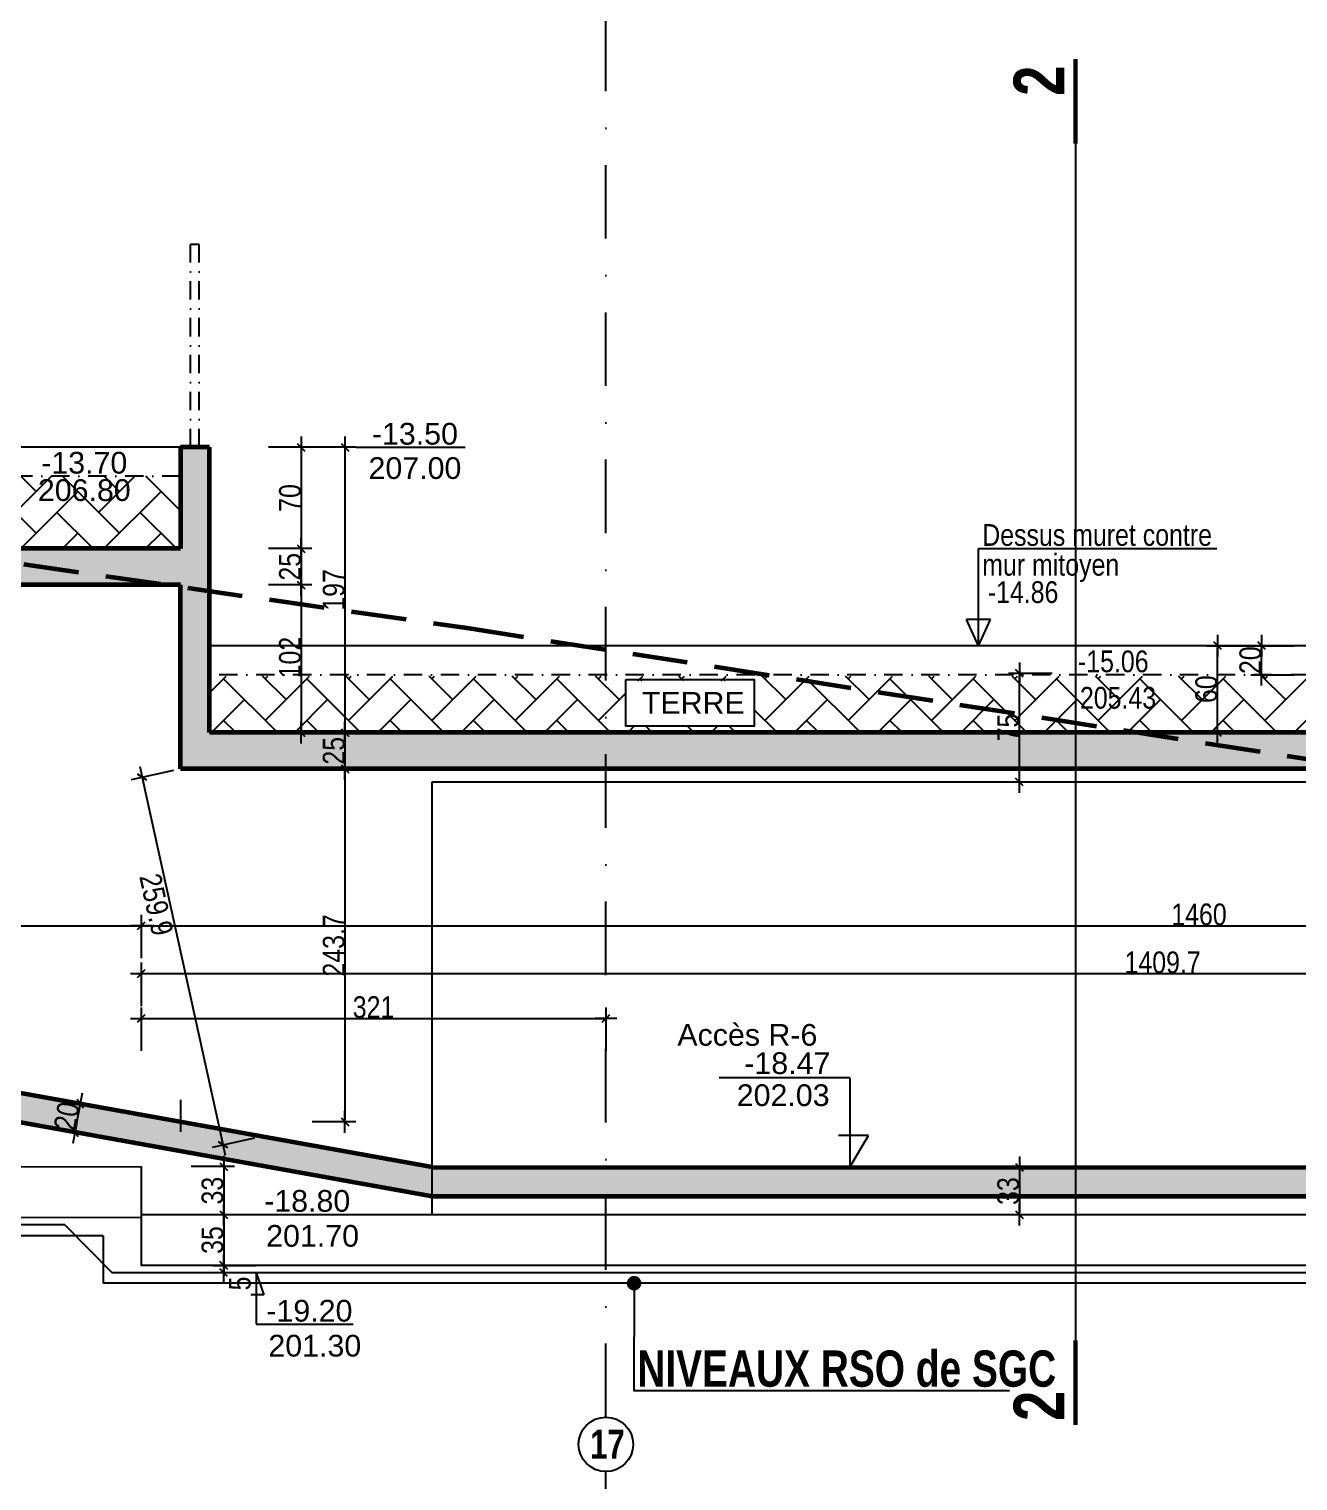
# Model space of a CAD drawing. Header units: millimetres. Extents: x 11663 to 22207, y 4553 to 8762.
# Drawn here: x 19436 to 20311, y 6841 to 7843 of the extents above; entities that cross this region are included whole.
import ezdxf
from ezdxf.enums import TextEntityAlignment as Align

# ---------------------------------------------------------------- set-up
doc = ezdxf.new("R2010")
doc.units = ezdxf.units.MM
doc.linetypes.add('CACHEX2', pattern=[19.05, 12.7, -6.35])
doc.linetypes.add('TIRETPTX2', pattern=[50.8, 25.4, -12.7, 0, -12.7])
for name, color, linetype in [('01_cote_gen', 4, 'Continuous'), ('01_linteaux', 2, 'Continuous'), ('01_poch_BN', 9, 'Continuous'), ('01_poch_murs', 253, 'Continuous'), ('01_texte', 230, 'Continuous'), ('AA_COTES', 2, 'Continuous')]:
    doc.layers.add(name, color=color, linetype=linetype)
doc.layers.add('01_murs_coup', color=5, linetype='Continuous', lineweight=60)
doc.styles.add('ARIAL NA', font='ARIALN.TTF')
doc.styles.add('impact', font='impact.ttf')
doc.styles.add('MATTE_TXT', font='arial.ttf')
doc.styles.add('STYLE2', font='ARIALN.TTF')
doc.dimstyles.new('JB50', dxfattribs={"dimscale": 0.1, "dimtxt": 150, "dimasz": 15, "dimexe": 0.1, "dimexo": 0.1, "dimgap": 0.09, "dimtad": 1, "dimdec": 1, "dimdsep": 46, "dimtxsty": 'STYLE2', "dimblk1": 'BOND_G', "dimblk2": 'BOND_D', "dimsah": 1, "dimcen": 1.5, "dimdle": 0.01, "dimse1": 1, "dimse2": 1, "dimclrd": 4, "dimclre": 2, "dimclrt": 6, "dimazin": 2, "dimtfac": 2.333333, "dimtdec": 1, "dimtix": 1, "dimtmove": 2, "dimatfit": 3, "dimldrblk": 'BOND_G', "dimfxl": 1, "dimtolj": 1, "dimtzin": 0, "dimarcsym": 0})
pattern_1 = [(45, (0, 5785.036), (3e-15, 28.73682), [60.96, -20.32]), (135, (14.368, 5799.404), (3e-15, 28.73682), [60.96, -20.32])]

# ---------------------------------------------------------------- blocks, each defined once
blk = doc.blocks.new('BOND_G')
at = {"layer": 'AA_COTES', "color": 0}
for p, q in [((0, -5), (0, 15)), ((5, 0), (-5, 0)), ((1.77, 1.77), (-1.77, -1.77))]:
    blk.add_line(p, q, dxfattribs=at)
blk = doc.blocks.new('BOND_D')
at = {"layer": 'AA_COTES', "color": 0}
for p, q in [((5, 0), (-5, 0)), ((-1.77, -1.77), (1.77, 1.77)), ((0, 5), (0, -15))]:
    blk.add_line(p, q, dxfattribs=at)
blk = doc.blocks.new('*D133')
at = {"layer": '01_cote_gen', "color": 4, "lineweight": -2, "transparency": 16777216}
blk.add_line((19214.5, 7223.9), (19511.5, 7223.9), dxfattribs=at)
at = {"layer": 'Defpoints', "color": 0, "transparency": 16777216}
for p in [(19213, 7322), (19513, 7223.9), (19513, 7057.6)]:
    blk.add_point(p, dxfattribs=at)
at = {"layer": '01_cote_gen', "color": 4, "lineweight": -2, "transparency": 16777216, "xscale": 1.5, "yscale": 1.5, "zscale": 1.5, "rotation": 180}
blk.add_blockref('BOND_G', (19213, 7223.9), dxfattribs=at)
at = {"layer": '01_cote_gen', "color": 4, "lineweight": -2, "transparency": 16777216, "xscale": 1.5, "yscale": 1.5, "zscale": 1.5}
blk.add_blockref('BOND_D', (19513, 7223.9), dxfattribs=at)
at = {"layer": '01_cote_gen', "color": 6, "transparency": 16777216, "insert": (19363, 7231.6), "char_height": 15, "attachment_point": 5, "style": 'STYLE2'}
blk.add_mtext('\\A1;300', dxfattribs=at)
blk = doc.blocks.new('*D44')
at = {"layer": '01_cote_gen', "color": 4, "lineweight": -2, "transparency": 16777216}
blk.add_line((19514.5, 7223.9), (20971.4, 7223.9), dxfattribs=at)
at = {"layer": 'Defpoints', "color": 0, "transparency": 16777216}
for p in [(19513, 7232.3), (20972.9, 7223.9), (20972.9, 7055.1)]:
    blk.add_point(p, dxfattribs=at)
at = {"layer": '01_cote_gen', "color": 4, "lineweight": -2, "transparency": 16777216, "xscale": 1.5, "yscale": 1.5, "zscale": 1.5, "rotation": 180}
blk.add_blockref('BOND_G', (19513, 7223.9), dxfattribs=at)
at = {"layer": '01_cote_gen', "color": 4, "lineweight": -2, "transparency": 16777216, "xscale": 1.5, "yscale": 1.5, "zscale": 1.5}
blk.add_blockref('BOND_D', (20972.9, 7223.9), dxfattribs=at)
at = {"layer": '01_cote_gen', "color": 6, "transparency": 16777216, "insert": (20242.9, 7231.6), "char_height": 15, "attachment_point": 5, "style": 'STYLE2'}
blk.add_mtext('\\A1;1460', dxfattribs=at)
blk = doc.blocks.new('*D45')
at = {"layer": '01_cote_gen', "color": 4, "lineweight": -2, "transparency": 16777216}
blk.add_line((19514.5, 7190.9), (20921.1, 7190.9), dxfattribs=at)
at = {"layer": 'Defpoints', "color": 0, "transparency": 16777216}
for p in [(19513, 7201.4), (20922.6, 7190.9), (20922.6, 7055.1)]:
    blk.add_point(p, dxfattribs=at)
at = {"layer": '01_cote_gen', "color": 4, "lineweight": -2, "transparency": 16777216, "xscale": 1.5, "yscale": 1.5, "zscale": 1.5, "rotation": 180}
blk.add_blockref('BOND_G', (19513, 7190.9), dxfattribs=at)
at = {"layer": '01_cote_gen', "color": 4, "lineweight": -2, "transparency": 16777216, "xscale": 1.5, "yscale": 1.5, "zscale": 1.5}
blk.add_blockref('BOND_D', (20922.6, 7190.9), dxfattribs=at)
at = {"layer": '01_cote_gen', "color": 6, "transparency": 16777216, "insert": (20217.8, 7198.5), "char_height": 15, "attachment_point": 5, "style": 'STYLE2'}
blk.add_mtext('\\A1;1409.7', dxfattribs=at)
blk = doc.blocks.new('*D135')
at = {"layer": '01_cote_gen', "color": 4, "lineweight": -2, "transparency": 16777216}
blk.add_line((19514.5, 7159.9), (19832.2, 7159.9), dxfattribs=at)
at = {"layer": 'Defpoints', "color": 0, "transparency": 16777216}
for p in [(19513, 7168.4), (19833.7, 7159.9), (19833.7, 7151.9)]:
    blk.add_point(p, dxfattribs=at)
at = {"layer": '01_cote_gen', "color": 4, "lineweight": -2, "transparency": 16777216, "xscale": 1.5, "yscale": 1.5, "zscale": 1.5, "rotation": 180}
blk.add_blockref('BOND_G', (19513, 7159.9), dxfattribs=at)
at = {"layer": '01_cote_gen', "color": 4, "lineweight": -2, "transparency": 16777216, "xscale": 1.5, "yscale": 1.5, "zscale": 1.5}
blk.add_blockref('BOND_D', (19833.7, 7159.9), dxfattribs=at)
at = {"layer": '01_cote_gen', "color": 6, "transparency": 16777216, "insert": (19673.3, 7167.6), "char_height": 15, "attachment_point": 5, "style": 'STYLE2'}
blk.add_mtext('\\A1;321', dxfattribs=at)
blk = doc.blocks.new('*D144')
at = {"layer": '01_cote_gen', "color": 4, "lineweight": -2, "transparency": 16777216}
blk.add_line((19569.9, 7056.1), (19569.9, 7025.9), dxfattribs=at)
at = {"layer": 'Defpoints', "color": 0, "transparency": 16777216}
for p in [(19506.5, 7057.6), (19542.8, 7024.4), (19569.9, 7024.4)]:
    blk.add_point(p, dxfattribs=at)
at = {"layer": '01_cote_gen', "color": 4, "lineweight": -2, "transparency": 16777216, "xscale": 1.5, "yscale": 1.5, "zscale": 1.5}
for name, p, rotation in [('BOND_G', (19569.9, 7057.6), 90), ('BOND_D', (19569.9, 7024.4), 270)]:
    blk.add_blockref(name, p, dxfattribs=dict(at, rotation=rotation))
at = {"layer": '01_cote_gen', "color": 6, "transparency": 16777216, "insert": (19562.2, 7041), "char_height": 15, "attachment_point": 5, "rotation": 90, "style": 'STYLE2'}
blk.add_mtext('\\A1;33', dxfattribs=at)
blk = doc.blocks.new('*D145')
at = {"layer": '01_cote_gen', "color": 4, "lineweight": -2, "transparency": 16777216}
blk.add_line((19569.9, 7022.9), (19569.9, 6990.9), dxfattribs=at)
at = {"layer": 'Defpoints', "color": 0, "transparency": 16777216}
for p in [(19547.4, 7024.4), (19547.4, 6989.4), (19569.9, 6989.4)]:
    blk.add_point(p, dxfattribs=at)
at = {"layer": '01_cote_gen', "color": 4, "lineweight": -2, "transparency": 16777216, "xscale": 1.5, "yscale": 1.5, "zscale": 1.5}
for name, p, rotation in [('BOND_G', (19569.9, 7024.4), 90), ('BOND_D', (19569.9, 6989.4), 270)]:
    blk.add_blockref(name, p, dxfattribs=dict(at, rotation=rotation))
at = {"layer": '01_cote_gen', "color": 6, "transparency": 16777216, "insert": (19562.2, 7006.9), "char_height": 15, "attachment_point": 5, "rotation": 90, "style": 'STYLE2'}
blk.add_mtext('\\A1;35', dxfattribs=at)
blk = doc.blocks.new('*D86')
at = {"layer": '01_cote_gen', "color": 4, "lineweight": -2, "transparency": 16777216}
blk.add_line((19569.9, 6985.9), (19569.9, 6987.9), dxfattribs=at)
at = {"layer": 'Defpoints', "color": 0, "transparency": 16777216}
for p in [(19569.9, 6989.4), (19575.2, 6989.4), (19575.2, 6984.4)]:
    blk.add_point(p, dxfattribs=at)
at = {"layer": '01_cote_gen', "color": 4, "lineweight": -2, "transparency": 16777216, "xscale": 1.5, "yscale": 1.5, "zscale": 1.5}
for name, p, rotation in [('BOND_D', (19569.9, 6989.4), 90), ('BOND_G', (19569.9, 6984.4), 270)]:
    blk.add_blockref(name, p, dxfattribs=dict(at, rotation=rotation))
at = {"layer": '01_cote_gen', "color": 6, "transparency": 16777216, "insert": (19581.1, 6976.9), "char_height": 15, "attachment_point": 5, "rotation": 90, "style": 'STYLE2'}
blk.add_mtext('\\A1;5', dxfattribs=at)
blk = doc.blocks.new('*D90')
at = {"layer": '01_cote_gen', "color": 4, "lineweight": -2, "transparency": 16777216}
blk.add_line((19623.3, 7482.7), (19623.3, 7460.7), dxfattribs=at)
at = {"layer": 'Defpoints', "color": 0, "transparency": 16777216}
for p in [(19600.8, 7484.2), (19489.7, 7459.2), (19623.3, 7459.2)]:
    blk.add_point(p, dxfattribs=at)
at = {"layer": '01_cote_gen', "color": 4, "lineweight": -2, "transparency": 16777216, "xscale": 1.5, "yscale": 1.5, "zscale": 1.5}
for name, p, rotation in [('BOND_G', (19623.3, 7484.2), 90), ('BOND_D', (19623.3, 7459.2), 270)]:
    blk.add_blockref(name, p, dxfattribs=dict(at, rotation=rotation))
at = {"layer": '01_cote_gen', "color": 6, "transparency": 16777216, "insert": (19615.7, 7471.7), "char_height": 15, "attachment_point": 5, "rotation": 90, "style": 'STYLE2'}
blk.add_mtext('\\A1;25', dxfattribs=at)
blk = doc.blocks.new('*D91')
at = {"layer": '01_cote_gen', "color": 4, "lineweight": -2, "transparency": 16777216}
blk.add_line((19623.3, 7457.7), (19623.3, 7358.7), dxfattribs=at)
at = {"layer": 'Defpoints', "color": 0, "transparency": 16777216}
for p in [(19600.8, 7459.2), (19600.8, 7357.2), (19623.3, 7357.2)]:
    blk.add_point(p, dxfattribs=at)
at = {"layer": '01_cote_gen', "color": 4, "lineweight": -2, "transparency": 16777216, "xscale": 1.5, "yscale": 1.5, "zscale": 1.5}
for name, p, rotation in [('BOND_G', (19623.3, 7459.2), 90), ('BOND_D', (19623.3, 7357.2), 270)]:
    blk.add_blockref(name, p, dxfattribs=dict(at, rotation=rotation))
at = {"layer": '01_cote_gen', "color": 6, "transparency": 16777216, "insert": (19615.7, 7409), "char_height": 15, "attachment_point": 5, "rotation": 90, "style": 'STYLE2'}
blk.add_mtext('\\A1;102', dxfattribs=at)
blk = doc.blocks.new('*D172')
at = {"layer": '01_cote_gen', "color": 4, "lineweight": -2, "transparency": 16777216}
blk.add_line((19623.3, 7552.7), (19623.3, 7485.7), dxfattribs=at)
at = {"layer": 'Defpoints', "color": 0, "transparency": 16777216}
for p in [(19560, 7554.2), (19540, 7484.2), (19623.3, 7484.2)]:
    blk.add_point(p, dxfattribs=at)
at = {"layer": '01_cote_gen', "color": 4, "lineweight": -2, "transparency": 16777216, "xscale": 1.5, "yscale": 1.5, "zscale": 1.5}
for name, p, rotation in [('BOND_G', (19623.3, 7554.2), 90), ('BOND_D', (19623.3, 7484.2), 270)]:
    blk.add_blockref(name, p, dxfattribs=dict(at, rotation=rotation))
at = {"layer": '01_cote_gen', "color": 6, "transparency": 16777216, "insert": (19615.7, 7519.2), "char_height": 15, "attachment_point": 5, "rotation": 90, "style": 'STYLE2'}
blk.add_mtext('\\A1;70', dxfattribs=at)
blk = doc.blocks.new('*D173')
at = {"layer": '01_cote_gen', "color": 4, "lineweight": -2, "transparency": 16777216}
blk.add_line((19653.5, 7552.7), (19653.5, 7358.7), dxfattribs=at)
at = {"layer": 'Defpoints', "color": 0, "transparency": 16777216}
for p in [(19630.8, 7554.2), (19647.6, 7357.2), (19653.5, 7357.2)]:
    blk.add_point(p, dxfattribs=at)
at = {"layer": '01_cote_gen', "color": 4, "lineweight": -2, "transparency": 16777216, "xscale": 1.5, "yscale": 1.5, "zscale": 1.5}
for name, p, rotation in [('BOND_G', (19653.5, 7554.2), 90), ('BOND_D', (19653.5, 7357.2), 270)]:
    blk.add_blockref(name, p, dxfattribs=dict(at, rotation=rotation))
at = {"layer": '01_cote_gen', "color": 6, "transparency": 16777216, "insert": (19645.9, 7455.7), "char_height": 15, "attachment_point": 5, "rotation": 90, "style": 'STYLE2'}
blk.add_mtext('\\A1;197', dxfattribs=at)
blk = doc.blocks.new('*D96')
at = {"layer": '01_cote_gen', "color": 4, "lineweight": -2, "transparency": 16777216}
blk.add_line((20119, 7055.6), (20119, 7025.9), dxfattribs=at)
at = {"layer": 'Defpoints', "color": 0, "transparency": 16777216}
for p in [(20187, 7057.1), (20119, 7024.4), (20182, 7024.4)]:
    blk.add_point(p, dxfattribs=at)
at = {"layer": '01_cote_gen', "color": 4, "lineweight": -2, "transparency": 16777216, "xscale": 1.5, "yscale": 1.5, "zscale": 1.5}
for name, p, rotation in [('BOND_G', (20119, 7057.1), 90), ('BOND_D', (20119, 7024.4), 270)]:
    blk.add_blockref(name, p, dxfattribs=dict(at, rotation=rotation))
at = {"layer": '01_cote_gen', "color": 6, "transparency": 16777216, "insert": (20111.3, 7040.7), "char_height": 15, "attachment_point": 5, "rotation": 90, "style": 'STYLE2'}
blk.add_mtext('\\A1;33', dxfattribs=at)
blk = doc.blocks.new('*D174')
at = {"layer": '01_cote_gen', "color": 4, "lineweight": -2, "transparency": 16777216}
blk.add_line((19653.5, 7330.7), (19653.5, 7090), dxfattribs=at)
at = {"layer": 'Defpoints', "color": 0, "transparency": 16777216}
for p in [(19612.2, 7332.2), (19540, 7088.5), (19653.5, 7088.5)]:
    blk.add_point(p, dxfattribs=at)
at = {"layer": '01_cote_gen', "color": 4, "lineweight": -2, "transparency": 16777216, "xscale": 1.5, "yscale": 1.5, "zscale": 1.5}
for name, p, rotation in [('BOND_G', (19653.5, 7332.2), 90), ('BOND_D', (19653.5, 7088.5), 270)]:
    blk.add_blockref(name, p, dxfattribs=dict(at, rotation=rotation))
at = {"layer": '01_cote_gen', "color": 6, "transparency": 16777216, "insert": (19645.9, 7210.3), "char_height": 15, "attachment_point": 5, "rotation": 90, "style": 'STYLE2'}
blk.add_mtext('\\A1;243.7', dxfattribs=at)
blk = doc.blocks.new('*D175')
at = {"layer": '01_cote_gen', "color": 4, "lineweight": -2, "transparency": 16777216}
blk.add_line((19653.5, 7355.7), (19653.5, 7333.7), dxfattribs=at)
at = {"layer": 'Defpoints', "color": 0, "transparency": 16777216}
for p in [(19681.4, 7357.2), (19653.5, 7332.2), (19681.4, 7332.2)]:
    blk.add_point(p, dxfattribs=at)
at = {"layer": '01_cote_gen', "color": 4, "lineweight": -2, "transparency": 16777216, "xscale": 1.5, "yscale": 1.5, "zscale": 1.5}
for name, p, rotation in [('BOND_G', (19653.5, 7357.2), 90), ('BOND_D', (19653.5, 7332.2), 270)]:
    blk.add_blockref(name, p, dxfattribs=dict(at, rotation=rotation))
at = {"layer": '01_cote_gen', "color": 6, "transparency": 16777216, "insert": (19645.9, 7344.7), "char_height": 15, "attachment_point": 5, "rotation": 90, "style": 'STYLE2'}
blk.add_mtext('\\A1;25', dxfattribs=at)
blk = doc.blocks.new('*D186')
at = {"layer": '01_cote_gen', "color": 4, "lineweight": -2, "transparency": 16777216}
blk.add_line((19569.2, 7074.1), (19514, 7324.9), dxfattribs=at)
at = {"layer": 'Defpoints', "color": 0, "transparency": 16777216}
for p in [(19540, 7332.2), (19513.6, 7326.4), (19595.9, 7078.4)]:
    blk.add_point(p, dxfattribs=at)
at = {"layer": '01_cote_gen', "color": 4, "lineweight": -2, "transparency": 16777216, "xscale": 1.5, "yscale": 1.5, "zscale": 1.5}
for name, p, rotation in [('BOND_D', (19513.6, 7326.4), 102.4171620604029), ('BOND_G', (19569.5, 7072.6), 282.4171620604029)]:
    blk.add_blockref(name, p, dxfattribs=dict(at, rotation=rotation))
at = {"layer": '01_cote_gen', "color": 6, "transparency": 16777216, "insert": (19523.4, 7238.5), "char_height": 15, "attachment_point": 5, "rotation": 282.4172, "style": 'STYLE2'}
blk.add_mtext('\\A1;259.9', dxfattribs=at)
blk = doc.blocks.new('*D196')
at = {"layer": '01_cote_gen', "color": 4, "lineweight": -2, "transparency": 16777216}
blk.add_line((19467.7, 7082.7), (19470.7, 7099.4), dxfattribs=at)
at = {"layer": 'Defpoints', "color": 0, "transparency": 16777216}
for p in [(19470.9, 7100.9), (19479.8, 7099.3), (19476.3, 7079.6)]:
    blk.add_point(p, dxfattribs=at)
at = {"layer": '01_cote_gen', "color": 4, "lineweight": -2, "transparency": 16777216, "xscale": 1.5, "yscale": 1.5, "zscale": 1.5}
for name, p, rotation in [('BOND_D', (19470.9, 7100.9), 79.79622606135959), ('BOND_G', (19467.4, 7081.2), 259.7962260613596)]:
    blk.add_blockref(name, p, dxfattribs=dict(at, rotation=rotation))
at = {"layer": '01_cote_gen', "color": 6, "transparency": 16777216, "insert": (19461.6, 7092.4), "char_height": 15, "attachment_point": 5, "rotation": 79.7962, "style": 'STYLE2'}
blk.add_mtext('\\A1;20', dxfattribs=at)
blk = doc.blocks.new('*D4')
at = {"layer": '01_cote_gen', "color": 4, "lineweight": -2, "transparency": 16777216}
blk.add_line((20119, 7324.7), (20119, 7396.7), dxfattribs=at)
at = {"layer": 'Defpoints', "color": 0, "transparency": 16777216}
for p in [(20119, 7398.2), (20121.7, 7398.2), (20121.7, 7323.2)]:
    blk.add_point(p, dxfattribs=at)
at = {"layer": '01_cote_gen', "color": 4, "lineweight": -2, "transparency": 16777216, "xscale": 1.5, "yscale": 1.5, "zscale": 1.5}
for name, p, rotation in [('BOND_D', (20119, 7398.2), 90), ('BOND_G', (20119, 7323.2), 270)]:
    blk.add_blockref(name, p, dxfattribs=dict(at, rotation=rotation))
at = {"layer": '01_cote_gen', "color": 6, "transparency": 16777216, "insert": (20111.3, 7360.7), "char_height": 15, "attachment_point": 5, "rotation": 90, "style": 'STYLE2'}
blk.add_mtext('\\A1;75', dxfattribs=at)
blk = doc.blocks.new('*D603')
at = {"layer": '01_cote_gen', "color": 4, "lineweight": -2, "transparency": 16777216}
blk.add_line((20255.7, 7358.7), (20255.7, 7415.7), dxfattribs=at)
at = {"layer": 'Defpoints', "color": 0, "transparency": 16777216}
for p in [(20255.7, 7417.2), (20293.9, 7417.2), (20293.9, 7357.2)]:
    blk.add_point(p, dxfattribs=at)
at = {"layer": '01_cote_gen', "color": 4, "lineweight": -2, "transparency": 16777216, "xscale": 1.5, "yscale": 1.5, "zscale": 1.5}
for name, p, rotation in [('BOND_D', (20255.7, 7417.2), 90), ('BOND_G', (20255.7, 7357.2), 270)]:
    blk.add_blockref(name, p, dxfattribs=dict(at, rotation=rotation))
at = {"layer": '01_cote_gen', "color": 6, "transparency": 16777216, "insert": (20248, 7387.2), "char_height": 15, "attachment_point": 5, "rotation": 90, "style": 'STYLE2'}
blk.add_mtext('\\A1;60', dxfattribs=at)
blk = doc.blocks.new('*D604')
at = {"layer": '01_cote_gen', "color": 4, "lineweight": -2, "transparency": 16777216}
blk.add_line((20286.1, 7398.7), (20286.1, 7415.7), dxfattribs=at)
at = {"layer": 'Defpoints', "color": 0, "transparency": 16777216}
for p in [(20286.1, 7417.2), (20304.5, 7417.2), (20304.5, 7397.2)]:
    blk.add_point(p, dxfattribs=at)
at = {"layer": '01_cote_gen', "color": 4, "lineweight": -2, "transparency": 16777216, "xscale": 1.5, "yscale": 1.5, "zscale": 1.5}
for name, p, rotation in [('BOND_D', (20286.1, 7417.2), 90), ('BOND_G', (20286.1, 7397.2), 270)]:
    blk.add_blockref(name, p, dxfattribs=dict(at, rotation=rotation))
at = {"layer": '01_cote_gen', "color": 6, "transparency": 16777216, "insert": (20278.4, 7407.2), "char_height": 15, "attachment_point": 5, "rotation": 90, "style": 'STYLE2'}
blk.add_mtext('\\A1;20', dxfattribs=at)

msp = doc.modelspace()

# ---------------------------------------------------------------- hatches: boundary and pattern name
at = {"layer": '01_poch_BN'}
h = msp.add_hatch(color=256, dxfattribs=at)
h.dxf.hatch_style = 1
h.paths.add_polyline_path([(19560.03, 7554.24), (19540.03, 7554.24), (19540.03, 7484.24), (19356.7, 7484.24), (19530.43, 7459.24), (19540.03, 7459.24), (19540.03, 7457.86), (19560.03, 7454.98)])
h.paths.add_polyline_path([(19356.7, 7484.24), (18821.65, 7484.24), (18821.65, 7554.24), (18805.65, 7554.24), (18805.65, 7459.24), (19530.43, 7459.24)])
h.paths.add_polyline_path([(20201.01, 7357.2), (19560.03, 7357.2), (19560.03, 7454.98), (19540.03, 7457.86), (19540.03, 7332.2), (20361.38, 7332.2)])
h.paths.add_polyline_path([(20957.61, 7466.2), (20937.61, 7466.2), (20937.61, 7357.2), (20338.91, 7357.2), (20338.91, 7417.2), (20318.91, 7417.2), (20318.91, 7357.2), (20201.01, 7357.2), (20361.38, 7332.2), (20937.61, 7332.2), (20937.61, 7244.9), (20957.61, 7241.88)])
h.paths.add_polyline_path([(20957.61, 7241.88), (20937.61, 7244.9), (20937.61, 7024.36), (20957.61, 7024.37)])
h.paths.add_polyline_path([(20972.91, 7024.37), (20922.61, 7024.36), (20922.61, 6994.36), (20972.91, 6994.37)])
h.paths.add_polyline_path([(20937.61, 7057.23), (19714.37, 7057.07), (18805.65, 7220.64), (18805.65, 7200.32), (19712.59, 7037.07), (20937.61, 7037.23)])
at = {"layer": '01_poch_murs'}
h = msp.add_hatch(dxfattribs=at)
h.set_pattern_fill('AR-HBONE', color=256, scale=0.2)
h.set_pattern_definition(pattern_1)
h.paths.add_polyline_path([(19540.03, 7534.24), (19459.65, 7534.24), (19459.65, 7484.24), (19540.03, 7484.24)])
h.paths.add_polyline_path([(19459.65, 7534.24), (19409.65, 7534.24), (19409.65, 7484.24), (19459.65, 7484.24)])
h.paths.add_polyline_path([(19409.65, 7534.24), (19009.24, 7534.24), (19281.01, 7495.13), (19281.01, 7525.16), (19369.6, 7525.16), (19369.6, 7492.86), (19296.78, 7492.86), (19356.7, 7484.24), (19409.65, 7484.24)])
h.paths.add_polyline_path([(19009.24, 7534.24), (18813.65, 7534.24), (18813.65, 7484.24), (19356.7, 7484.24), (19296.78, 7492.86), (19281.01, 7492.86), (19281.01, 7495.13)])
h.paths.add_polyline_path([(18876.69, 7527.13), (18876.69, 7563.3), (18845.46, 7563.3), (18845.46, 7527.13)], flags=9)
h.paths.add_polyline_path([(18935.47, 7481.84), (19002.55, 7481.84), (19002.55, 7504.81), (18935.47, 7504.81)], flags=9)
h = msp.add_hatch(dxfattribs=at)
h.set_pattern_fill('AR-HBONE', color=256, scale=0.2)
h.set_pattern_definition(pattern_1)
h.paths.add_polyline_path([(19833.65, 7396.2), (19560.03, 7396.2), (19560.03, 7357.2), (19833.65, 7357.2)])
h.paths.add_polyline_path([(19950.84, 7396.2), (19833.65, 7396.2), (19833.65, 7357.2), (20201.01, 7357.2)])
h.paths.add_polyline_path([(19935.96, 7361.57), (19847.37, 7361.57), (19847.37, 7392.86), (19935.96, 7392.86)], flags=16)
h.paths.add_polyline_path([(20318.91, 7396.2), (19950.84, 7396.2), (20201.01, 7357.2), (20318.91, 7357.2)])
h.paths.add_polyline_path([(19854.67, 7366.51), (19933.19, 7366.51), (19933.19, 7389.01), (19854.67, 7389.01)], flags=8)

# ---------------------------------------------------------------- linework, layer by layer
at = {"color": 5, "flags": 128}
for points, elevation in [([(19486.68, 7009.8), (19206.42, 7009.8)], 517158665.1), ([(19486.68, 7009.8), (19486.68, 6977.1)], 517158665.1), ([(20608.87, 6977.1), (19486.68, 6977.1)], -11.07)]:
    msp.add_lwpolyline(points, dxfattribs=dict(at, elevation=elevation))
at = {"layer": '01_linteaux', "linetype": 'TIRETPTX2', "ltscale": 2}
for p, q in [((19833.65, 6884.64), (19833.65, 8290.21)), ((19833.65, 5784.28), (19833.65, 6847.02))]:
    msp.add_line(p, q, dxfattribs=at)
at = {"layer": '01_linteaux', "linetype": 'TIRETPTX2', "ltscale": 0.5}
for p, q in [((19553.03, 7694.24), (19547.03, 7694.24)), ((19547.03, 7554.24), (19547.03, 7694.24)), ((19553.03, 7554.24), (19553.03, 7694.24)), ((19540.03, 7534.24), (18807.65, 7534.24)), ((20318.91, 7397.2), (19560.03, 7397.2))]:
    msp.add_line(p, q, dxfattribs=at)
at = {"layer": '01_linteaux'}
for p, q in [((19540.03, 7554.24), (18821.65, 7554.24)), ((20318.91, 7417.2), (19560.03, 7417.2)), ((19713.65, 7024.36), (19713.65, 7323.18)), ((19713.68, 7323.18), (20428.65, 7323.18)), ((19212.95, 7057.44), (19512.95, 7057.57)), ((19512.95, 7057.57), (19512.97, 7022.57)), ((19460.37, 7017.48), (19192.95, 7017.44)), ((19212.95, 7022.44), (19512.97, 7022.57)), ((19460.37, 7017.48), (19492.94, 6984.36)), ((19512.94, 7022.57), (19512.94, 6989.36)), ((20922.61, 7024.36), (19512.97, 7024.36)), ((20922.61, 6989.36), (19512.94, 6989.36)), ((20922.61, 6984.36), (19492.94, 6984.36))]:
    msp.add_line(p, q, dxfattribs=at)
at = {"layer": '01_murs_coup'}
for p, q in [((19560.03, 7554.24), (19540.03, 7554.24)), ((19540.03, 7554.24), (19540.03, 7484.24)), ((19560.03, 7357.2), (19560.03, 7554.24)), ((19540.03, 7484.24), (18821.65, 7484.24)), ((19540.03, 7459.24), (18805.65, 7459.24)), ((19540.03, 7332.2), (19540.03, 7459.24)), ((20318.91, 7357.2), (19560.03, 7357.2)), ((20937.61, 7332.2), (19540.03, 7332.2)), ((19713.66, 7057.2), (18805.65, 7220.64)), ((19712.59, 7037.07), (18805.65, 7200.32)), ((19713.66, 7057.07), (20937.61, 7057.23)), ((19712.59, 7037.07), (20937.61, 7037.23))]:
    msp.add_line(p, q, dxfattribs=at)
at = {"layer": '01_murs_coup', "linetype": 'CACHEX2', "ltscale": 3}
msp.add_lwpolyline([(13488.03, 8634.48), (13898.28, 8541.2), (15673.02, 8173.2), (16272.36, 8041.2), (17563.17, 7756.2), (17904.59, 7693.2), (19739.17, 7429.2), (20425.52, 7322.2), (21080.46, 7223.33)], dxfattribs=at)
at = {"layer": '01_poch_BN'}
msp.add_line((20157.62, 7763.79), (20157.62, 6937.68), dxfattribs=at)
at = {"layer": '01_texte'}
for p, q in [((19661.03, 7554.24), (19736.48, 7554.24)), ((20090.75, 7417.2), (20090.75, 7484.25)), ((20090.75, 7484.25), (20255.23, 7484.25)), ((20090.75, 7417.2), (20082.56, 7435.22)), ((20098.95, 7435.22), (20082.56, 7435.22)), ((20090.75, 7417.2), (20098.95, 7435.22)), ((20002.06, 7118.87), (19911.87, 7118.87)), ((20002.06, 7118.87), (20002.07, 7057.1)), ((19540.03, 7103.67), (19540.03, 7081.69)), ((20014.89, 7079.16), (19994.14, 7079.16)), ((20002.07, 7057.1), (20014.89, 7079.16)), ((19592.4, 6984.36), (19597.68, 6969.04)), ((19592.4, 6984.36), (19592.4, 6948.91)), ((19853.08, 6977.45, -11.07), (19852.88, 6902.92, -11.07)), ((19597.68, 6969.04), (19588.56, 6969.04)), ((19592.4, 6948.91), (19659.2, 6948.91)), ((19852.73, 6902.92, -11.07), (20112.18, 6902.92, -517158676.17))]:
    msp.add_line(p, q, dxfattribs=at)
at = {"layer": '01_texte', "const_width": 3}
for points in [[(20157.62, 7822.29), (20157.62, 7763.79)], [(20157.62, 6937.68), (20157.62, 6879.18)]]:
    msp.add_lwpolyline(points, dxfattribs=at)
at = {"layer": '01_texte'}
msp.add_lwpolyline([(19847.37, 7393.86), (19935.96, 7393.86), (19935.96, 7361.57), (19847.37, 7361.57)], close=True, dxfattribs=at)
at = {"layer": '01_texte', "const_width": 5, "elevation": -11.07}
msp.add_lwpolyline([(19850.58, 6977.1, 1), (19855.58, 6977.1, 1)], format="xyb", close=True, dxfattribs=at)
at = {"layer": '01_texte'}
msp.add_circle((19833.65, 6865.83), 18.81, dxfattribs=at)

# ---------------------------------------------------------------- texts
at = {"layer": '01_texte', "style": 'impact'}
for p in [(20160.48, 7807.21), (20160.48, 6892.41)]:
    msp.add_text('2', height=35, rotation=90, dxfattribs=at).set_placement(p, align=Align.BOTTOM_CENTER)
at = {"layer": '01_texte'}
for s, height, style, p in [('-13.50', 15, 'MATTE_TXT', (19672.14, 7556.02)), ('-13.70', 15, 'MATTE_TXT', (19443.97, 7536.02)), ('207.00', 15, 'MATTE_TXT', (19669.83, 7532.33)), ('206.80', 15, 'MATTE_TXT', (19441.66, 7517.11)), ('Dessus muret contre', 15, 'ARIAL NA', (20093.32, 7486.14)), ('mur mitoyen', 15, 'ARIAL NA', (20093.32, 7465.58)), ('-14.86 ', 15, 'ARIAL NA', (20097.16, 7446.7)), ('-15.06 ', 15, 'ARIAL NA', (20159.39, 7398.89)), ('205.43', 15, 'ARIAL NA', (20160.76, 7373.75)), ('TERRE', 15, 'MATTE_TXT', (19858.42, 7370.26)), ('-18.47', 15, 'MATTE_TXT', (19929.13, 7121.51)), ('202.03', 15, 'MATTE_TXT', (19923.91, 7099.39)), ('-18.80', 15, 'MATTE_TXT', (19597.82, 7026.41)), ('201.70', 15, 'MATTE_TXT', (19599.2, 7002.28)), ('-19.20', 15, 'MATTE_TXT', (19599.34, 6950.59)), ('201.30', 15, 'MATTE_TXT', (19600.72, 6926.46)), ('NIVEAUX RSO de SGC', 25, 'impact', (19855.28, 6905.64, -517158676.17))]:
    msp.add_text(s, height=height, dxfattribs=dict(at, style=style)).set_placement(p)
for s, insert, char_height, attachment_point, line_spacing_factor, style in [('Accès R-6', (19931.25, 7156.03), 15, 2, 0.894142, 'MATTE_TXT'), ('17', (19822.76, 6875.94), 20, 1, 0.895453, 'impact')]:
    msp.add_mtext(s, dxfattribs=dict(at, insert=insert, char_height=char_height, attachment_point=attachment_point, line_spacing_factor=line_spacing_factor, style=style))

# ---------------------------------------------------------------- dimensions: what is measured, and where the dimension line sits
at = {"layer": '01_cote_gen'}
for base, p1, p2, picture, middle in [((19623.33, 7484.24), (19560.03, 7554.24), (19540.03, 7484.24), '*D172', (19615.67, 7519.24)), ((19653.53, 7357.2), (19630.83, 7554.24), (19647.59, 7357.2), '*D173', (19645.86, 7455.72)), ((19623.33, 7459.24), (19600.83, 7484.24), (19489.74, 7459.24), '*D90', (19615.67, 7471.74)), ((20255.69, 7417.2), (20293.86, 7357.2), (20293.86, 7417.2), '*D603', (20248.02, 7387.2)), ((20286.09, 7417.2), (20304.51, 7397.2), (20304.51, 7417.2), '*D604', (20278.42, 7407.2)), ((20118.96, 7398.2), (20121.69, 7323.2), (20121.69, 7398.2), '*D4', (20111.32, 7360.7)), ((19653.53, 7332.2), (19681.36, 7357.2), (19681.36, 7332.2), '*D175', (19645.86, 7344.7)), ((19653.5253, 7088.4545), (19612.1922, 7332.203), (19540.0322, 7088.4545), '*D174', (19645.8577, 7210.3287)), ((19569.9, 6989.36), (19547.4, 7024.36), (19547.4, 6989.36), '*D145', (19562.23, 7006.86))]:
    dim = msp.add_linear_dim(base=base, p1=p1, p2=p2, angle=90, dimstyle='JB50', dxfattribs=at)
    dim.commit()
    dim.dimension.update_dxf_attribs({"geometry": picture, "text_midpoint": middle})
for base, p1, p2, angle, picture, middle, dimtype in [((19623.33, 7357.2), (19600.83, 7459.24), (19600.83, 7357.2), 90, '*D91', (19615.67, 7409.02), 160), ((19513.65, 7326.39), (19595.92, 7078.4), (19540.03, 7332.2), 102.41716, '*D186', (19523.42, 7238.48), 161), ((19569.9, 6989.36), (19575.17, 6984.36), (19575.17, 6989.36), 90, '*D86', (19581.11, 6976.91), 160)]:
    dim = msp.add_linear_dim(base=base, p1=p1, p2=p2, angle=angle, dimstyle='JB50', dxfattribs=at)
    dim.commit()
    dim.dimension.update_dxf_attribs({"geometry": picture, "text_midpoint": middle, "dimtype": dimtype})
for base, p1, p2, picture, middle in [((19512.95, 7223.89), (19212.95, 7322.01), (19512.95, 7057.57), '*D133', (19362.95, 7231.56)), ((20972.91, 7223.89), (19512.95, 7232.29), (20972.91, 7055.13), '*D44', (20242.93, 7231.56)), ((20922.61, 7190.88), (19512.95, 7201.39), (20922.61, 7055.13), '*D45', (20217.78, 7198.54))]:
    dim = msp.add_linear_dim(base=base, p1=p1, p2=p2, dimstyle='JB50', dxfattribs=at)
    dim.commit()
    dim.dimension.update_dxf_attribs({"geometry": picture, "text_midpoint": middle})
dim = msp.add_linear_dim(base=(19833.65, 7159.89), p1=(19512.95, 7168.38), p2=(19833.65, 7151.92), text='321', dimstyle='JB50', dxfattribs=at)
dim.commit()
dim.dimension.update_dxf_attribs({"geometry": '*D135', "text_midpoint": (19673.3, 7167.56)})
dim = msp.add_aligned_dim(p1=(19476.3, 7079.6), p2=(19479.85, 7099.29), distance=9.04, dimstyle='JB50', dxfattribs=at)
dim.commit()
dim.dimension.update_dxf_attribs({"geometry": '*D196', "text_midpoint": (19461.63, 7092.41)})
for base, p1, p2, picture, middle in [((19569.9, 7024.36), (19506.47, 7057.57), (19542.79, 7024.36), '*D144', (19562.23, 7040.97)), ((20118.96, 7024.37), (20187.01, 7057.13), (20182, 7024.37), '*D96', (20111.29, 7040.75))]:
    dim = msp.add_linear_dim(base=base, p1=p1, p2=p2, angle=90, text='33', dimstyle='JB50', dxfattribs=at)
    dim.commit()
    dim.dimension.update_dxf_attribs({"geometry": picture, "text_midpoint": middle})

doc.saveas('drawing.dxf')
